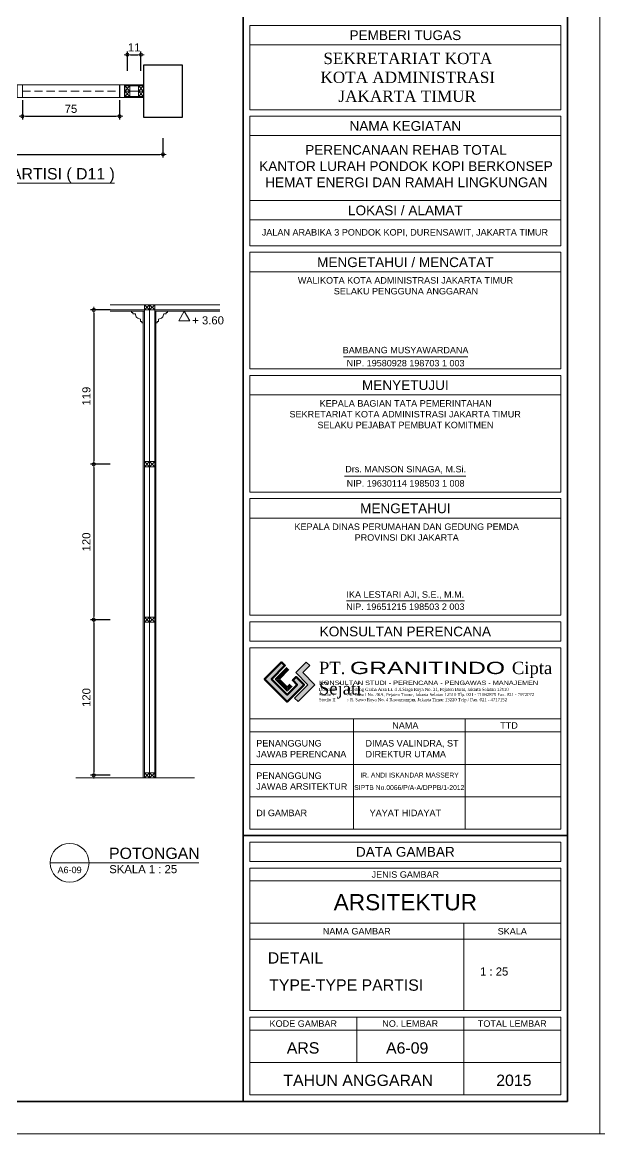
# Model space of a CAD drawing. Header units: millimetres. Extents: x -11 to 1625, y -267 to 180.
# Drawn here: x 977.39 to 995.21, y 118 to 152.3 of the extents above; entities that cross this region are included whole.
import ezdxf
from ezdxf.enums import TextEntityAlignment as Align

# ---------------------------------------------------------------- set-up
doc = ezdxf.new("R2010")
doc.units = ezdxf.units.MM
doc.linetypes.add('HIDDEN', pattern=[0.375, 0.25, -0.125])
for name, color, linetype, lineweight in [('ars', 11, 'Continuous', 5), ('GRS KOP', 1, 'Continuous', 35), ('KOLOM', 1, 'Continuous', 30), ('kop', 7, 'Continuous', 20), ('kus', 63, 'Continuous', 15), ('lan', 7, 'Continuous', 15), ('logo', 7, 'Continuous', 50), ('not', 7, 'Continuous', 20), ('PARTISI', 190, 'Continuous', 9), ('pla', 213, 'Continuous', 15), ('u', 6, 'Continuous', 20)]:
    doc.layers.add(name, color=color, linetype=linetype, lineweight=lineweight)
doc.styles.add('BARU', font='complex.shx')
doc.styles.add('S', font='SIMPLEX', dxfattribs={"width": 1.1})
doc.styles.get("Standard").update_dxf_attribs({"font": 'ARIALUNI.TTF'})
doc.dimstyles.new('SK-25', dxfattribs={"dimtxt": 0.25, "dimasz": 0.1, "dimexe": 0.1, "dimexo": 0, "dimgap": 0.1, "dimtad": 1, "dimdec": 0, "dimlfac": 25, "dimzin": 12, "dimdsep": 46, "dimtxsty": 'Standard', "dimblk": 'BULAT', "dimcen": 0.1, "dimclrd": 256, "dimadec": 0, "dimazin": 3, "dimtfac": 1, "dimtdec": 0, "dimtofl": 0, "dimtmove": 0, "dimatfit": 3, "dimldrblk": 'BULAT', "dimfxl": 0, "dimtolj": 1, "dimtzin": 0, "dimarcsym": 0})

# ---------------------------------------------------------------- blocks, each defined once
blk = doc.blocks.new('logo granitindo baru')
at = {"layer": 'logo'}
for points in [[(1.03, 1.463), (0.916, 1.574), (0.366, 1.024), (1.1, 0.289), (1.652, 0.843), (1.392, 1.098), (1.281, 0.987), (1.423, 0.84), (1.102, 0.519), (0.594, 1.025)], [(1.721, 1.576), (1.381, 1.236), (1.771, 0.842), (1.341, 0.407), (1.454, 0.294), (2.001, 0.844), (1.609, 1.237), (1.835, 1.464)]]:
    blk.add_hatch(color=8, dxfattribs=at).paths.add_polyline_path(points)
blk.add_lwpolyline([(1.03, 1.463), (0.916, 1.574), (0.366, 1.024), (1.1, 0.289), (1.652, 0.843), (1.392, 1.098), (1.281, 0.987), (1.423, 0.84), (1.102, 0.519), (0.594, 1.025), (1.03, 1.463), (0.916, 1.574)], dxfattribs=at)
at = {"layer": 'logo', "lineweight": 0}
blk.add_lwpolyline([(1.721, 1.576), (1.381, 1.236), (1.771, 0.842), (1.341, 0.407), (1.454, 0.294), (2.001, 0.844), (1.609, 1.237), (1.835, 1.464), (1.721, 1.576)], dxfattribs=at)
at = {"layer": 'logo', "lineweight": 13}
for points in [[(1.089, 1.403), (0.713, 1.026), (1.101, 0.638), (1.258, 0.794)], [(1.112, 1.38), (0.759, 1.026), (1.101, 0.683), (1.235, 0.817)], [(1.134, 1.357), (0.803, 1.026), (1.101, 0.728), (1.213, 0.839)], [(1.157, 1.334), (0.85, 1.026), (1.101, 0.775), (1.189, 0.863)]]:
    blk.add_lwpolyline(points, dxfattribs=at)
at = {"layer": 'logo', "insert": (2.134, 1.589), "char_height": 0.4, "width": 7.66452, "attachment_point": 1}
blk.add_mtext('{\\fTimes New Roman|b0|i0|c0|p18;PT. \\fCityBlueprint|b0|i0|c2|p2;\\W1.5;GRANITINDO \\fTimes New Roman|b0|i0|c0|p18;\\W1;Cipta Sejati}', dxfattribs=at)
at = {"layer": 'logo', "insert": (2.134, 0.975), "char_height": 0.1, "attachment_point": 1}
blk.add_mtext_dynamic_manual_height_columns('{\\f@Arial Unicode MS|b0|i0|c0|p34;\\H1.4x;\\W1.2;KONSULTAN STUDI - PERENCANA - PENGAWAS - MANAJEMEN\\fTimes New Roman|b0|i0|c0|p18;\\P\\pt0.9;\\H0.71429x;\\W1;Domisili ^I: Gedung Graha Arsa Lt. 4 Jl.Siaga Raya No. 31, Pejaten Barat, Jakarta Selatan 12510\\PStudio I ^I: Jl. Batu I No. 36A, Pejaten Timur, Jakarta Selatan 12510 Tlp. 021 - 71082879 Fax. 021 - 7972072\\PStudio II          : Jl. Sawo Raya No. 4 Rawamangun, Jakarta Timur 13220 Telp / Fax. 021 - 4717152}', width=9.56937, gutter_width=0, heights=[1.67], dxfattribs=at)
blk = doc.blocks.new('kop')
at = {"layer": 'GRS KOP'}
for p, q in [((73, 1), (73, 54)), ((83, 1), (83, 54)), ((73, 9.2), (83, 9.2))]:
    blk.add_line(p, q, dxfattribs=at)
blk.add_lwpolyline([(1, 54), (83, 54), (83, 1), (1, 1)], close=True, dxfattribs=at)
at = {"layer": 'kop', "color": 7}
for p, q in [((0, 55), (0, 0)), ((84, 55), (84, 0)), ((84, 55), (84, 0)), ((0, 0), (84, 0))]:
    blk.add_line(p, q, dxfattribs=at)
at = {"layer": 'kop'}
for p, q in [((73.2, 31.6), (73.2, 34.2)), ((82.8, 34.2), (73.2, 34.2)), ((82.8, 31.6), (82.8, 34.2)), ((82.8, 33.6), (73.2, 33.6)), ((82.8, 31.6), (73.2, 31.6)), ((73.2, 27.4), (73.2, 31.4)), ((82.8, 31.4), (73.2, 31.4)), ((82.8, 27.4), (82.8, 31.4)), ((82.8, 30.8), (73.2, 30.8)), ((82.8, 28.8), (73.2, 28.8)), ((82.8, 28.2), (73.2, 28.2)), ((82.8, 27.4), (73.2, 27.4)), ((73.2, 23.6), (73.2, 27.2)), ((82.8, 27.2), (73.2, 27.2)), ((82.8, 23.6), (82.8, 27.2)), ((82.8, 26.6), (73.2, 26.6)), ((76.089, 23.976), (79.928, 23.976)), ((82.8, 23.6), (73.2, 23.6)), ((73.2, 19.8), (73.2, 23.4)), ((82.8, 23.4), (73.2, 23.4)), ((82.8, 19.8), (82.8, 23.4)), ((82.8, 22.8), (73.2, 22.8)), ((76.127, 20.296), (79.863, 20.296)), ((82.8, 19.8), (73.2, 19.8)), ((73.2, 16), (73.2, 19.6)), ((82.8, 19.6), (73.2, 19.6)), ((82.8, 16), (82.8, 19.6)), ((82.8, 19), (73.2, 19)), ((82.8, 16), (73.2, 16)), ((73.2, 9.4), (73.2, 15)), ((82.8, 15), (73.2, 15)), ((82.8, 9.4), (82.8, 15)), ((82.8, 12.8), (73.2, 12.8)), ((76.4, 9.4), (76.4, 12.8)), ((79.842, 9.4), (79.842, 12.8)), ((82.8, 12.4), (73.2, 12.4)), ((73.2, 12.4), (73.2, 11.4)), ((82.8, 11.4), (73.2, 11.4)), ((82.8, 10.4), (73.2, 10.4)), ((82.8, 9.4), (73.2, 9.4)), ((73.2, 7.8), (82.8, 7.8)), ((73.2, 6.5), (82.8, 6.5)), ((79.8, 3.8), (79.8, 6.5)), ((73.2, 6), (82.8, 6)), ((76.5, 2.2), (76.5, 3.6)), ((79.8, 1.2), (79.8, 3.6)), ((73.2, 3.2), (82.8, 3.2)), ((73.2, 2.2), (82.8, 2.2))]:
    blk.add_line(p, q, dxfattribs=at)
blk.add_lwpolyline([(76.189, 16.449), (79.826, 16.449)], dxfattribs=at)
for points in [[(73.2, 15.2), (82.8, 15.2), (82.8, 15.8), (73.2, 15.8)], [(73.2, 8.4), (82.8, 8.4), (82.8, 9), (73.2, 9)], [(73.2, 3.8), (82.8, 3.8), (82.8, 8.2), (73.2, 8.2)], [(73.2, 1.2), (82.8, 1.2), (82.8, 3.6), (73.2, 3.6)]]:
    blk.add_lwpolyline(points, close=True, dxfattribs=at)
at = {"xscale": 0.9500000000000455, "yscale": 0.9500000000000455, "zscale": 0.9500000000000455}
blk.add_blockref('logo granitindo baru', (73.307, 13.056), dxfattribs=at)
at = {"layer": 'kop'}
for s, height, p in [('PEMBERI TUGAS', 0.3, (78, 33.9)), ('NAMA KEGIATAN', 0.3, (78, 31.1)), ('LOKASI / ALAMAT', 0.3, (78, 28.5)), ('JALAN ARABIKA 3 PONDOK KOPI, DURENSAWIT, JAKARTA TIMUR', 0.2, (77.986, 27.8)), ('MENGETAHUI / MENCATAT', 0.3, (78, 26.9)), ('BAMBANG MUSYAWARDANA', 0.19926, (78.007, 24.183)), ('NIP. 19580928 198703 1 003', 0.19926, (78.007, 23.78)), ('MENYETUJUI', 0.3, (78, 23.1)), ('Drs. MANSON SINAGA, M.Si.', 0.19926, (78.009, 20.496)), ('NIP. 19630114 198503 1 008', 0.19926, (78.009, 20.071)), ('MENGETAHUI', 0.3, (78, 19.3)), ('IKA LESTARI AJI, S.E., M.M.', 0.2, (77.999, 16.625)), ('NIP. 19651215 198503 2 003', 0.2, (77.999, 16.264)), ('KONSULTAN PERENCANA', 0.3, (78, 15.5)), ('NAMA', 0.2, (78, 12.6)), ('TTD', 0.2, (81.2, 12.6)), ('DATA GAMBAR', 0.3, (78, 8.7)), ('JENIS GAMBAR', 0.2, (78, 8)), ('ARSITEKTUR', 0.5, (78, 7.146)), ('NAMA GAMBAR', 0.2, (76.5, 6.25)), ('SKALA', 0.2, (81.3, 6.25)), ('KODE GAMBAR', 0.2, (74.85, 3.4)), ('NO. LEMBAR', 0.2, (78.15, 3.4)), ('TOTAL LEMBAR', 0.2, (81.3, 3.4)), ('ARS', 0.35, (74.844, 2.65)), ('TAHUN ANGGARAN', 0.35, (76.545, 1.65)), ('2015', 0.35, (81.349, 1.65))]:
    blk.add_text(s, height=height, dxfattribs=at).set_placement(p, align=Align.MIDDLE)
blk.add_text('SIPTB No.0066/P/A-A/DPPB/1-2012', height=0.15, dxfattribs=at).set_placement((78.122, 10.609), align=Align.CENTER)
at = {"layer": 'kop', "attachment_point": 1, "style": 'BARU'}
for s, width, insert, char_height in [('\\pi1.4375;{\\fRomantic|b0|i0|c2|p2;SEKRETARIAT KOTA\\P\\pi1.3461;KOTA ADMINISTRASI\\P\\pi1.9027;JAKARTA TIMUR}', 7.94943, (74.033, 33.359), 0.35), ('\\pi0.65609;{\\fArial|b0|i0|c0|p34;WALIKOTA KOTA ADMINISTRASI JAKARTA TIMUR\\P\\pi1.7645;SELAKU PENGGUNA ANGGARAN}', 7.94943, (74.027, 26.434), 0.2), ('\\pi1.5072;{\\fArial|b0|i0|c0|p34;KEPALA BAGIAN TATA PEMERINTAHAN\\P\\pi0.57794;SEKRETARIAT KOTA ADMINISTRASI JAKARTA TIMUR\\P\\pi1.4412;SELAKU PEJABAT PEMBUAT KOMITMEN}', 8.28085, (73.847, 22.638), 0.2), ('\\pi1.1521;{\\fArial|b0|i0|c0|p34;KEPALA DINAS PERUMAHAN DAN GEDUNG PEMDA\\P\\pi3.0079;PROVINSI DKI JAKARTA}', 9.20836, (73.427, 18.833), 0.2)]:
    blk.add_mtext_dynamic_manual_height_columns(s, width=width, gutter_width=1.5, heights=[0], dxfattribs=dict(at, insert=insert, char_height=char_height))
at = {"layer": 'kop', "insert": (73.464, 30.51), "char_height": 0.3, "attachment_point": 1}
blk.add_mtext_dynamic_manual_height_columns('\\pi1.446;PERENCANAAN REHAB TOTAL \\P\\pi0.026798;KANTOR LURAH PONDOK KOPI BERKONSEP \\P\\pi0.21087;HEMAT ENERGI DAN RAMAH LINGKUNGAN', width=9.06362, gutter_width=1.5, heights=[0], dxfattribs=at)
at = {"layer": 'kop', "attachment_point": 1}
for s, insert, char_height, width in [('PENANGGUNG\\PJAWAB PERENCANA', (73.4, 12.15), 0.2, 8.33062), ('DIMAS VALINDRA, ST\\PDIREKTUR UTAMA', (76.77, 12.15), 0.2, 8.16499), ('PENANGGUNG\\PJAWAB ARSITEKTUR', (73.4, 11.15), 0.2, 8.79211), ('IR. ANDI ISKANDAR MASSERY', (76.609, 11.143), 0.15, 4.04264), ('DI GAMBAR', (73.4, 10), 0.2, 7.59768)]:
    blk.add_mtext(s, dxfattribs=dict(at, insert=insert, char_height=char_height, width=width))
at = {"layer": 'kop', "style": 'BARU', "flags": 4}
for p, height in [((73.8, 5.4), 0.35), ((80.303, 5.382), 0.25), ((73.8, 4.9), 0.35), ((80.303, 4.882), 0.25), ((73.8, 4.4), 0.35), ((80.303, 4.382), 0.25)]:
    blk.add_attdef('-', p, '', height=height, dxfattribs=at)
at = {"layer": 'kop', "flags": 4}
for tag, p in [('AR-00', (78.057, 2.648)), ('00', (81.238, 2.647))]:
    blk.add_attdef(tag, text='', height=0.35, dxfattribs=at).set_placement(p, align=Align.MIDDLE)
blk = doc.blocks.new('PEILA')
blk.add_lwpolyline([(-0.188, -0.325), (0.188, -0.325), (0, 0)], close=True)
at = {"style": 'S', "width": 1.1, "flags": 4}
blk.add_attdef('CAT', (0.265, -0.289), '', height=0.2, dxfattribs=at)
blk = doc.blocks.new('BULAT')
for p, q in [((-1, 0), (1, 0)), ((0, -1), (0, 1))]:
    blk.add_line(p, q)
blk.add_circle((0, 0), 0.5)
blk = doc.blocks.new('*D2321')
at = {"layer": 'Defpoints', "color": 0, "ltscale": 0.15}
for p in [(980.1, 143.422), (979.6, 138.662), (980.1, 138.662)]:
    blk.add_point(p, dxfattribs=at)
at = {"layer": 'u', "color": 0, "lineweight": -2, "ltscale": 0.15}
for p, q in [((980.1, 143.422), (979.5, 143.422)), ((980.1, 138.662), (979.5, 138.662))]:
    blk.add_line(p, q, dxfattribs=at)
at = {"layer": 'u', "lineweight": -2, "ltscale": 0.15}
blk.add_line((979.6, 143.322), (979.6, 138.762), dxfattribs=at)
at = {"layer": 'u', "lineweight": -2, "ltscale": 0.15, "xscale": 0.1, "yscale": 0.1, "zscale": 0.1}
for p, rotation in [((979.6, 143.422), 90), ((979.6, 138.662), 270)]:
    blk.add_blockref('BULAT', p, dxfattribs=dict(at, rotation=rotation))
at = {"layer": 'u', "color": 0, "ltscale": 0.15, "insert": (979.372, 140.762), "char_height": 0.25, "attachment_point": 5, "rotation": 90}
blk.add_mtext('\\A1;119', dxfattribs=at)
blk = doc.blocks.new('*D2322')
at = {"layer": 'Defpoints', "color": 0, "ltscale": 0.15}
for p in [(980.1, 133.862), (979.6, 129.062), (980.1, 129.062)]:
    blk.add_point(p, dxfattribs=at)
at = {"layer": 'u', "color": 0, "lineweight": -2, "ltscale": 0.15}
for p, q in [((980.1, 133.862), (979.5, 133.862)), ((980.1, 129.062), (979.5, 129.062))]:
    blk.add_line(p, q, dxfattribs=at)
at = {"layer": 'u', "lineweight": -2, "ltscale": 0.15}
blk.add_line((979.6, 133.762), (979.6, 129.162), dxfattribs=at)
at = {"layer": 'u', "lineweight": -2, "ltscale": 0.15, "xscale": 0.1, "yscale": 0.1, "zscale": 0.1}
for p, rotation in [((979.6, 133.862), 90), ((979.6, 129.062), 270)]:
    blk.add_blockref('BULAT', p, dxfattribs=dict(at, rotation=rotation))
at = {"layer": 'u', "color": 0, "ltscale": 0.15, "insert": (979.372, 131.462), "char_height": 0.25, "attachment_point": 5, "rotation": 90}
blk.add_mtext('\\A1;120', dxfattribs=at)
blk = doc.blocks.new('*D2323')
at = {"layer": 'Defpoints', "color": 0, "ltscale": 0.15}
for p in [(980.1, 138.662), (979.6, 133.862), (980.1, 133.862)]:
    blk.add_point(p, dxfattribs=at)
at = {"layer": 'u', "color": 0, "lineweight": -2, "ltscale": 0.15}
for p, q in [((980.1, 138.662), (979.5, 138.662)), ((980.1, 133.862), (979.5, 133.862))]:
    blk.add_line(p, q, dxfattribs=at)
at = {"layer": 'u', "lineweight": -2, "ltscale": 0.15}
blk.add_line((979.6, 138.562), (979.6, 133.962), dxfattribs=at)
at = {"layer": 'u', "lineweight": -2, "ltscale": 0.15, "xscale": 0.1, "yscale": 0.1, "zscale": 0.1}
for p, rotation in [((979.6, 138.662), 90), ((979.6, 133.862), 270)]:
    blk.add_blockref('BULAT', p, dxfattribs=dict(at, rotation=rotation))
at = {"layer": 'u', "color": 0, "ltscale": 0.15, "insert": (979.372, 136.262), "char_height": 0.25, "attachment_point": 5, "rotation": 90}
blk.add_mtext('\\A1;120', dxfattribs=at)
blk = doc.blocks.new('Ndtpd')
blk.add_line((0.747, 0), (-0.747, 0))
blk.add_circle((0, 0), 0.747)
at = {"flags": 4}
for tag, height, p in [('NO', 0.5, (0, 0.148)), ('NOLBR', 0.3, (0, -0.398))]:
    blk.add_attdef(tag, text='', height=height, dxfattribs=at).set_placement(p, align=Align.CENTER)
for tag, p, height in [('NDTPD', (1.516, 0.148), 0.5), ('SKALA', (1.523, -0.398), 0.3)]:
    blk.add_attdef(tag, p, '', height=height, dxfattribs=at)
blk = doc.blocks.new('K1')
at = {"layer": 'KOLOM'}
blk.add_lwpolyline([(0.2, 0.15), (-0.2, 0.15), (-0.2, -0.15), (0.2, -0.15), (0.2, 0.15)], dxfattribs=at)
blk = doc.blocks.new('*D2424')
at = {"layer": 'Defpoints', "color": 0, "ltscale": 0.15}
for p in [(969.735, 148.723), (981.735, 148.723), (981.735, 148.223)]:
    blk.add_point(p, dxfattribs=at)
at = {"layer": 'u', "color": 0, "lineweight": -2, "ltscale": 0.15}
for p, q in [((969.735, 148.723), (969.735, 148.123)), ((981.735, 148.723), (981.735, 148.123))]:
    blk.add_line(p, q, dxfattribs=at)
at = {"layer": 'u', "lineweight": -2, "ltscale": 0.15}
blk.add_line((969.835, 148.223), (981.635, 148.223), dxfattribs=at)
at = {"layer": 'u', "lineweight": -2, "ltscale": 0.15, "xscale": 0.1, "yscale": 0.1, "zscale": 0.1, "rotation": 180}
blk.add_blockref('BULAT', (969.735, 148.223), dxfattribs=at)
at = {"layer": 'u', "lineweight": -2, "ltscale": 0.15, "xscale": 0.1, "yscale": 0.1, "zscale": 0.1}
blk.add_blockref('BULAT', (981.735, 148.223), dxfattribs=at)
at = {"layer": 'u', "color": 0, "ltscale": 0.15, "insert": (975.735, 148.451), "char_height": 0.25, "attachment_point": 5}
blk.add_mtext('\\A1;300', dxfattribs=at)
blk = doc.blocks.new('*D2427')
at = {"layer": 'Defpoints', "color": 0, "ltscale": 0.15}
for p in [(977.395, 149.898), (980.395, 149.898), (980.395, 149.398)]:
    blk.add_point(p, dxfattribs=at)
at = {"layer": 'u', "color": 0, "lineweight": -2, "ltscale": 0.15}
for p, q in [((977.395, 149.898), (977.395, 149.298)), ((980.395, 149.898), (980.395, 149.298))]:
    blk.add_line(p, q, dxfattribs=at)
at = {"layer": 'u', "lineweight": -2, "ltscale": 0.15}
blk.add_line((977.495, 149.398), (980.295, 149.398), dxfattribs=at)
at = {"layer": 'u', "lineweight": -2, "ltscale": 0.15, "xscale": 0.1, "yscale": 0.1, "zscale": 0.1, "rotation": 180}
blk.add_blockref('BULAT', (977.395, 149.398), dxfattribs=at)
at = {"layer": 'u', "lineweight": -2, "ltscale": 0.15, "xscale": 0.1, "yscale": 0.1, "zscale": 0.1}
blk.add_blockref('BULAT', (980.395, 149.398), dxfattribs=at)
at = {"layer": 'u', "color": 0, "ltscale": 0.15, "insert": (978.895, 149.626), "char_height": 0.25, "attachment_point": 5}
blk.add_mtext('\\A1;75', dxfattribs=at)
blk = doc.blocks.new('*D2428')
at = {"layer": 'Defpoints', "color": 0, "ltscale": 0.15}
for p in [(981.055, 151.299), (980.635, 150.799), (981.055, 150.799)]:
    blk.add_point(p, dxfattribs=at)
at = {"layer": 'u', "color": 0, "lineweight": -2, "ltscale": 0.15}
for p, q in [((980.635, 150.799), (980.635, 151.399)), ((981.055, 150.799), (981.055, 151.399))]:
    blk.add_line(p, q, dxfattribs=at)
at = {"layer": 'u', "lineweight": -2, "ltscale": 0.15}
blk.add_line((980.735, 151.299), (980.955, 151.299), dxfattribs=at)
at = {"layer": 'u', "lineweight": -2, "ltscale": 0.15, "xscale": 0.1, "yscale": 0.1, "zscale": 0.1, "rotation": 180}
blk.add_blockref('BULAT', (980.635, 151.299), dxfattribs=at)
at = {"layer": 'u', "lineweight": -2, "ltscale": 0.15, "xscale": 0.1, "yscale": 0.1, "zscale": 0.1}
blk.add_blockref('BULAT', (981.055, 151.299), dxfattribs=at)
at = {"layer": 'u', "color": 0, "ltscale": 0.15, "insert": (980.845, 151.524), "char_height": 0.25, "attachment_point": 5}
blk.add_mtext('\\A1;11', dxfattribs=at)

msp = doc.modelspace()

# ---------------------------------------------------------------- linework, layer by layer
at = {"layer": 'ars'}
for p, q in [((980.5549987, 150.3688263), (981.1349987, 150.3688263)), ((980.7149987, 150.1728263), (980.5549987, 150.3328263)), ((980.5549987, 150.1728263), (980.7149987, 150.3328263)), ((980.9749987, 150.1728263), (981.1349987, 150.3328263)), ((981.1349987, 150.1728263), (980.9749987, 150.3328263)), ((980.5549987, 150.0128263), (980.7149987, 150.1728263)), ((980.7149987, 150.0128263), (980.5549987, 150.1728263)), ((980.5549987, 149.9768263), (981.1349987, 149.9768263)), ((981.1349987, 150.0128263), (980.9749987, 150.1728263)), ((980.9749987, 150.0128263), (981.1349987, 150.1728263)), ((981.1601788, 143.3821196), (980.0998127, 143.3821196)), ((981.1241788, 128.9821196), (981.1241788, 143.3821196)), ((981.1601788, 143.4221196), (981.3201788, 143.5821196)), ((981.1601788, 143.5821196), (981.3201788, 143.4221196)), ((981.3201788, 143.5821196), (981.4801788, 143.4221196)), ((981.3201788, 143.4221196), (981.4801788, 143.5821196)), ((981.4801788, 143.3821196), (983.4865562, 143.3821196)), ((981.5161788, 128.9821196), (981.5161788, 143.3821196)), ((981.1601788, 138.5821196), (981.3201788, 138.7421196)), ((981.1601788, 138.7421196), (981.3201788, 138.5821196)), ((981.3201788, 138.7421196), (981.4801788, 138.5821196)), ((981.3201788, 138.5821196), (981.4801788, 138.7421196)), ((981.1601788, 133.7821196), (981.3201788, 133.9421196)), ((981.1601788, 133.9421196), (981.3201788, 133.7821196)), ((981.3201788, 133.9421196), (981.4801788, 133.7821196)), ((981.3201788, 133.7821196), (981.4801788, 133.9421196)), ((981.1601788, 128.9821196), (981.3201788, 129.1421196)), ((981.1601788, 129.1421196), (981.3201788, 128.9821196)), ((981.3201788, 129.1421196), (981.4801788, 128.9821196)), ((981.3201788, 128.9821196), (981.4801788, 129.1421196))]:
    msp.add_line(p, q, dxfattribs=at)
at = {"layer": 'kus'}
for p, q in [((977.3949987, 150.3728263), (980.3949987, 150.3728263)), ((977.3949987, 149.9728263), (980.3949987, 149.9728263))]:
    msp.add_line(p, q, dxfattribs=at)
at = {"layer": 'kus', "linetype": 'HIDDEN'}
msp.add_line((977.3949987, 150.1728263), (980.3949987, 150.1728263), dxfattribs=at)
at = {"layer": 'kus'}
for points in [[(977.3949987, 149.9728263), (977.2349987, 149.9728263), (977.2349987, 150.3728263), (977.3949987, 150.3728263)], [(980.5549987, 149.9728263), (980.3949987, 149.9728263), (980.3949987, 150.3728263), (980.5549987, 150.3728263)], [(980.5469987, 149.9808263), (980.4029987, 149.9808263), (980.4029987, 150.3648263), (980.5469987, 150.3648263)]]:
    msp.add_lwpolyline(points, close=True, dxfattribs=at)
at = {"layer": 'lan'}
msp.add_line((979.0498014, 128.9821196), (982.7076598, 128.9821196), dxfattribs=at)
for points in [[(980.8041788, 143.3021196), (980.8041788, 143.3421196), (980.7641788, 143.3421196), (980.7641788, 143.3821196), (981.1241788, 143.3821196), (981.1241788, 143.0221196), (981.0841788, 143.0221196), (981.0841788, 143.0621196), (981.0441788, 143.0621196), (981.0441788, 143.1421196, -0.4142135624), (980.8841788, 143.3021196)], [(981.8361788, 143.3021196), (981.8361788, 143.3421196), (981.8761788, 143.3421196), (981.8761788, 143.3821196), (981.5161788, 143.3821196), (981.5161788, 143.0221196), (981.5561788, 143.0221196), (981.5561788, 143.0621196), (981.5961788, 143.0621196), (981.5961788, 143.1421196, 0.4142135624), (981.7561788, 143.3021196)]]:
    msp.add_lwpolyline(points, format="xyb", close=True, dxfattribs=at)
at = {"layer": 'not'}
for p, q in [((972.8385852, 147.330697), (980.2390773, 147.330697)), ((979.4525792, 126.36099), (982.8406005, 126.36099))]:
    msp.add_line(p, q, dxfattribs=at)
at = {"layer": 'PARTISI'}
for p, q in [((981.1349987, 150.3328263), (980.5549987, 150.3328263)), ((980.7149987, 150.3328263), (980.7149987, 150.0128263)), ((980.9749987, 150.3328263), (980.9749987, 150.0128263)), ((981.1349987, 150.1728263), (980.5549987, 150.1728263)), ((980.5549987, 150.0128263), (981.1349987, 150.0128263)), ((981.1601788, 128.9821196), (981.1601788, 143.5821196)), ((981.1601788, 143.5821196), (981.4801788, 143.5821196)), ((981.3201788, 128.9821196), (981.3201788, 143.5821196)), ((981.4801788, 128.9821196), (981.4801788, 143.5821196)), ((981.1601788, 138.7421196), (981.4801788, 138.7421196)), ((981.1601788, 138.5821196), (981.4801788, 138.5821196)), ((981.1601788, 133.9421196), (981.4801788, 133.9421196)), ((981.1601788, 133.7821196), (981.4801788, 133.7821196)), ((981.1601788, 129.1421196), (981.4801788, 129.1421196))]:
    msp.add_line(p, q, dxfattribs=at)
at = {"layer": 'pla'}
for p, q in [((980.0998127, 143.5821196), (983.4865562, 143.5821196)), ((980.0998127, 143.4221196), (983.4865562, 143.4221196))]:
    msp.add_line(p, q, dxfattribs=at)

# ---------------------------------------------------------------- block references
at = {"layer": 'KOLOM', "xscale": 4, "yscale": 4, "zscale": 4, "rotation": 270}
msp.add_blockref('K1', (981.7349987, 150.1728263), dxfattribs=at)
at = {"layer": 'kop'}
ref = msp.add_blockref('kop', (911.2141622, 118.0000005), dxfattribs=at)
ref.add_attrib('-', 'DETAIL', (984.9696876, 123.2512562), dxfattribs={"height": 0.35, "flags": 4})
ref.add_attrib('-', 'TYPE-TYPE PARTISI', (985.011234, 122.4140154), dxfattribs={"height": 0.35, "flags": 4})
ref.add_attrib('-', '1 : 25', (991.5176459, 122.8815606), dxfattribs={"height": 0.25, "flags": 4})
ref.add_attrib('AR-00', 'A6-09', dxfattribs={"height": 0.34997405, "flags": 4}).set_placement((989.2711179, 120.6476992), align=Align.MIDDLE)
ref.add_attrib('-', 'YAYAT HIDAYAT', dxfattribs={"height": 0.2}).set_placement((989.2141622, 127.9000005), align=Align.MIDDLE)
msp.add_blockref('kop', (995.214162, 118), dxfattribs=at)
at = {"layer": 'not'}
ref = msp.add_blockref('Ndtpd', (972.2385852, 147.330697), dxfattribs=dict(at, xscale=0.803212851405533, yscale=0.803212851405533, zscale=0.803212851405533))
ref.add_attrib('NDTPD', 'DENAH TYPE PARTISI ( D11 )', (973.4562699, 147.4492228), dxfattribs={"layer": '0', "height": 0.35, "flags": 4})
ref.add_attrib('NOLBR', 'A6-09', dxfattribs={"layer": '0', "height": 0.2, "flags": 4}).set_placement((972.238258, 147.0107271), align=Align.CENTER)
ref.add_attrib('SKALA', 'SKALA 1 : 25', (973.4620699, 147.0107271), dxfattribs={"layer": '0', "height": 0.25, "flags": 4})
ref = msp.add_blockref('PEILA', (982.3927671, 143.3821196), dxfattribs=dict(at, xscale=0.9237604307034012, yscale=0.9237604307034012, zscale=0.9237604307034012))
ref.add_attrib('CAT', '+ 3.60', (982.6361125, 142.9755677), dxfattribs={"layer": '0', "height": 0.25, "flags": 4})
ref = msp.add_blockref('Ndtpd', (978.8525792, 126.36099), dxfattribs=dict(at, xscale=0.803212851405533, yscale=0.803212851405533, zscale=0.803212851405533))
ref.add_attrib('NDTPD', 'POTONGAN', (980.0702638, 126.4795159), dxfattribs={"layer": '0', "height": 0.35, "flags": 4})
ref.add_attrib('NOLBR', 'A6-09', dxfattribs={"layer": '0', "height": 0.2, "flags": 4}).set_placement((978.852252, 126.0410201), align=Align.CENTER)
ref.add_attrib('SKALA', 'SKALA 1 : 25', (980.0760639, 126.0410201), dxfattribs={"layer": '0', "height": 0.25, "flags": 4})

# ---------------------------------------------------------------- dimensions: what is measured, and where the dimension line sits
at = {"layer": 'u', "ltscale": 0.15}
for base, p1, p2, picture, middle in [((981.0549986835, 151.2985560085), (980.6349986835, 150.7985560085), (981.0549986835, 150.7985560085), '*D2428', (980.8449986835, 151.2985560085)), ((980.3949987, 149.3984318), (977.3949987, 149.8984318), (980.3949987, 149.8984318), '*D2427', (978.8949987, 149.3984318)), ((981.7349987, 148.2228263), (969.7349987, 148.7228263), (981.7349987, 148.7228263), '*D2424', (975.7349987, 148.2228263))]:
    dim = msp.add_linear_dim(base=base, p1=p1, p2=p2, dimstyle='SK-25', override={"dimdec": 0}, dxfattribs=at)
    dim.commit()
    dim.dimension.update_dxf_attribs({"geometry": picture, "text_midpoint": middle, "dimtype": 160})
for base, p1, p2, picture, middle in [((979.5998127, 138.6621196), (980.0998127, 143.4221196), (980.0998127, 138.6621196), '*D2321', (979.5998127, 140.7621196)), ((979.5998127, 133.8621196), (980.0998127, 138.6621196), (980.0998127, 133.8621196), '*D2323', (979.5998127, 136.2621196)), ((979.5998127, 129.0621196), (980.0998127, 133.8621196), (980.0998127, 129.0621196), '*D2322', (979.5998127, 131.4621196))]:
    dim = msp.add_linear_dim(base=base, p1=p1, p2=p2, angle=270, dimstyle='SK-25', dxfattribs=at)
    dim.commit()
    dim.dimension.update_dxf_attribs({"geometry": picture, "text_midpoint": middle, "dimtype": 160})

doc.saveas('drawing.dxf')
